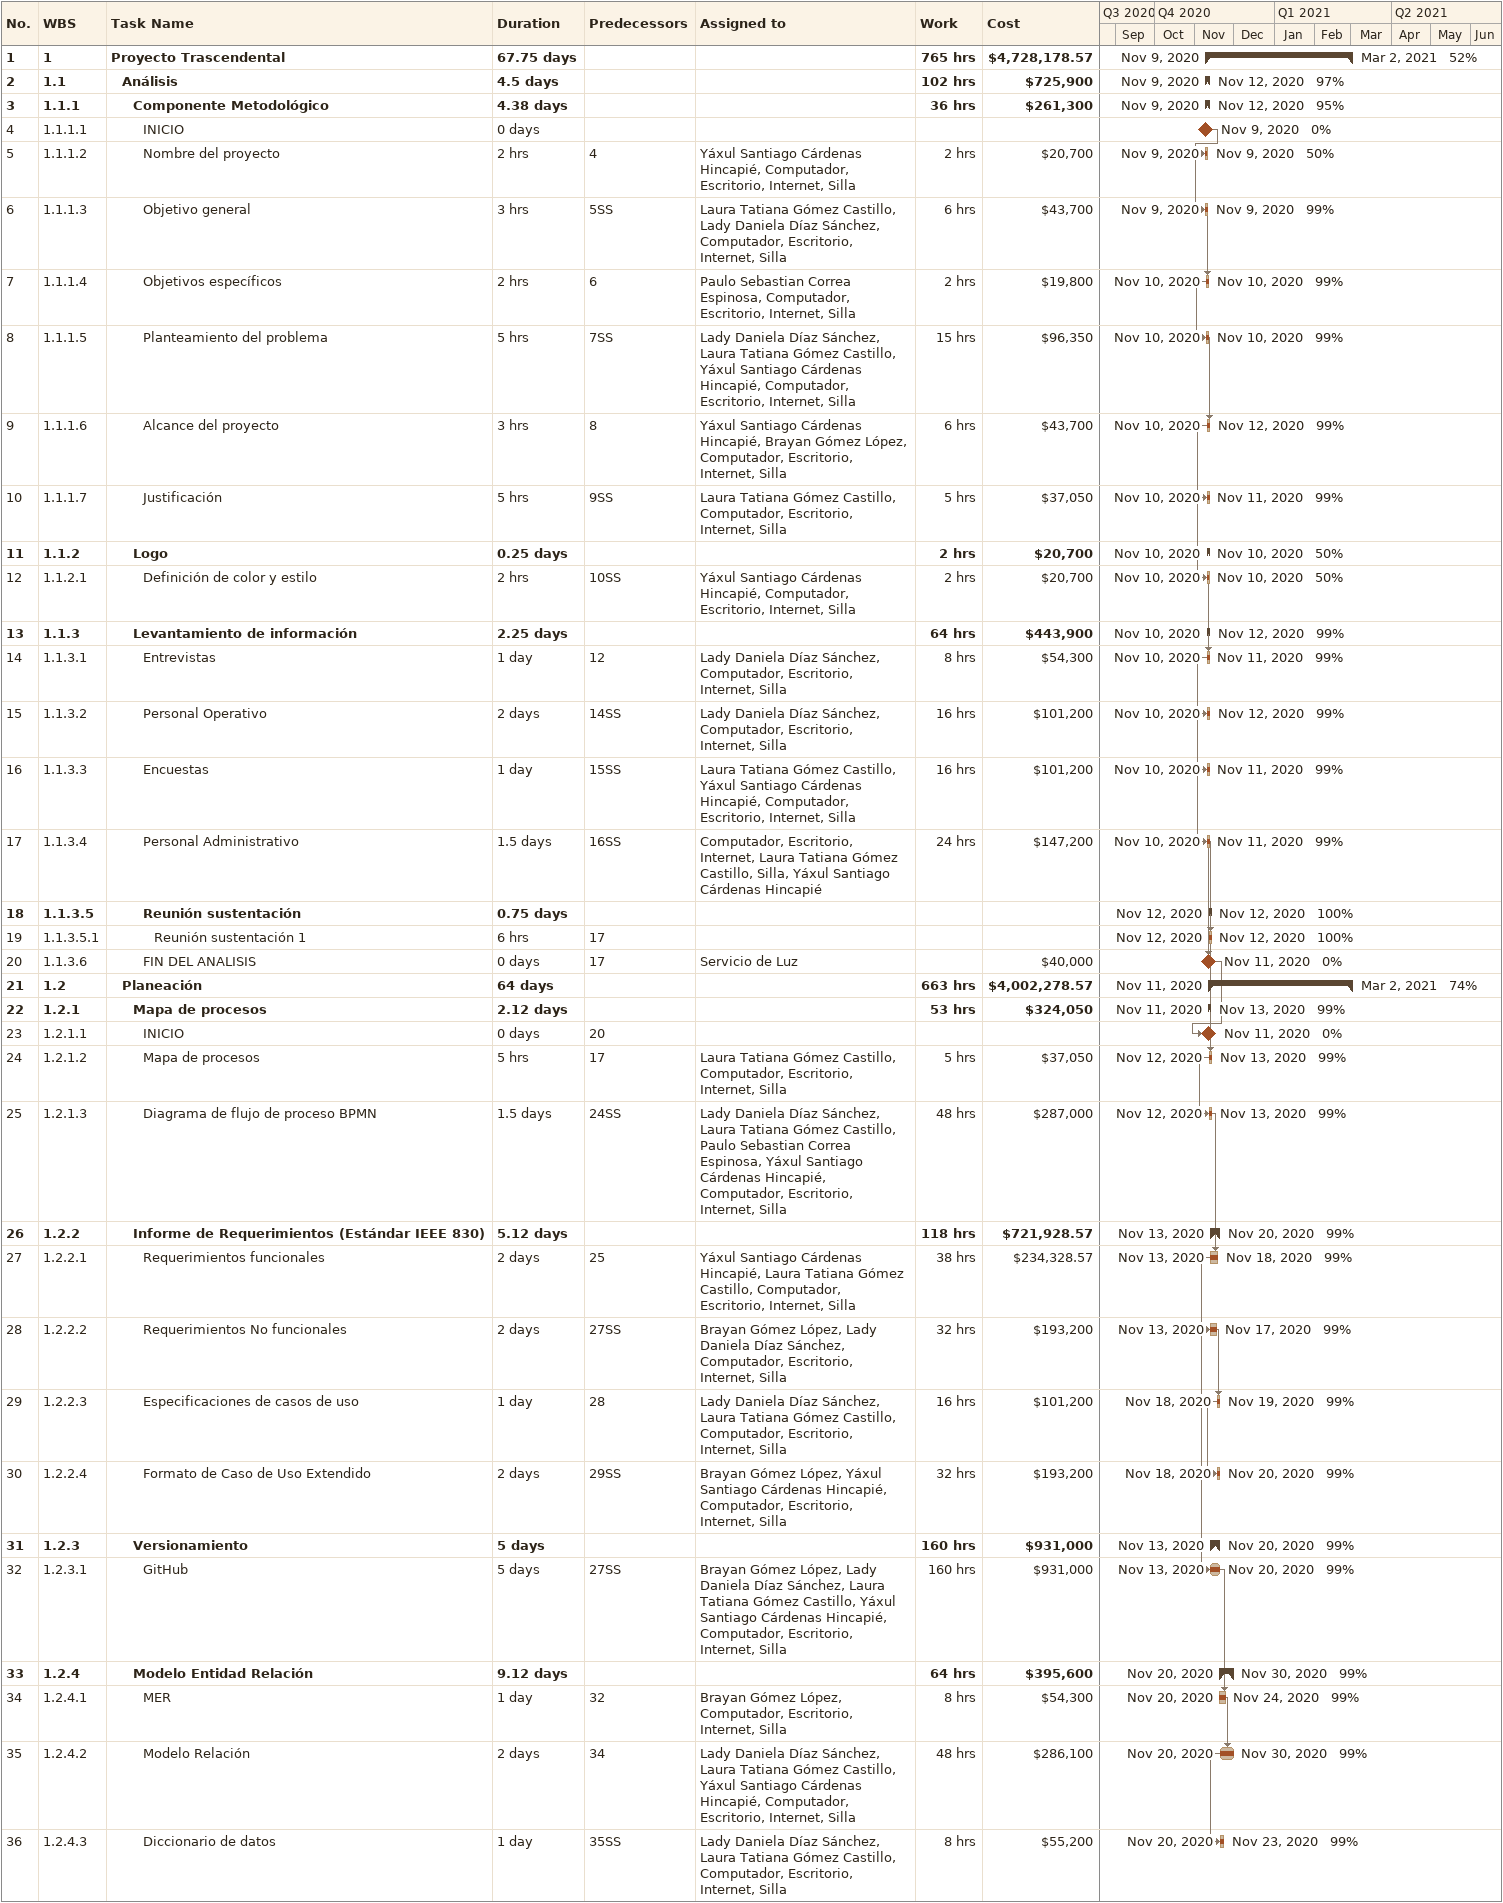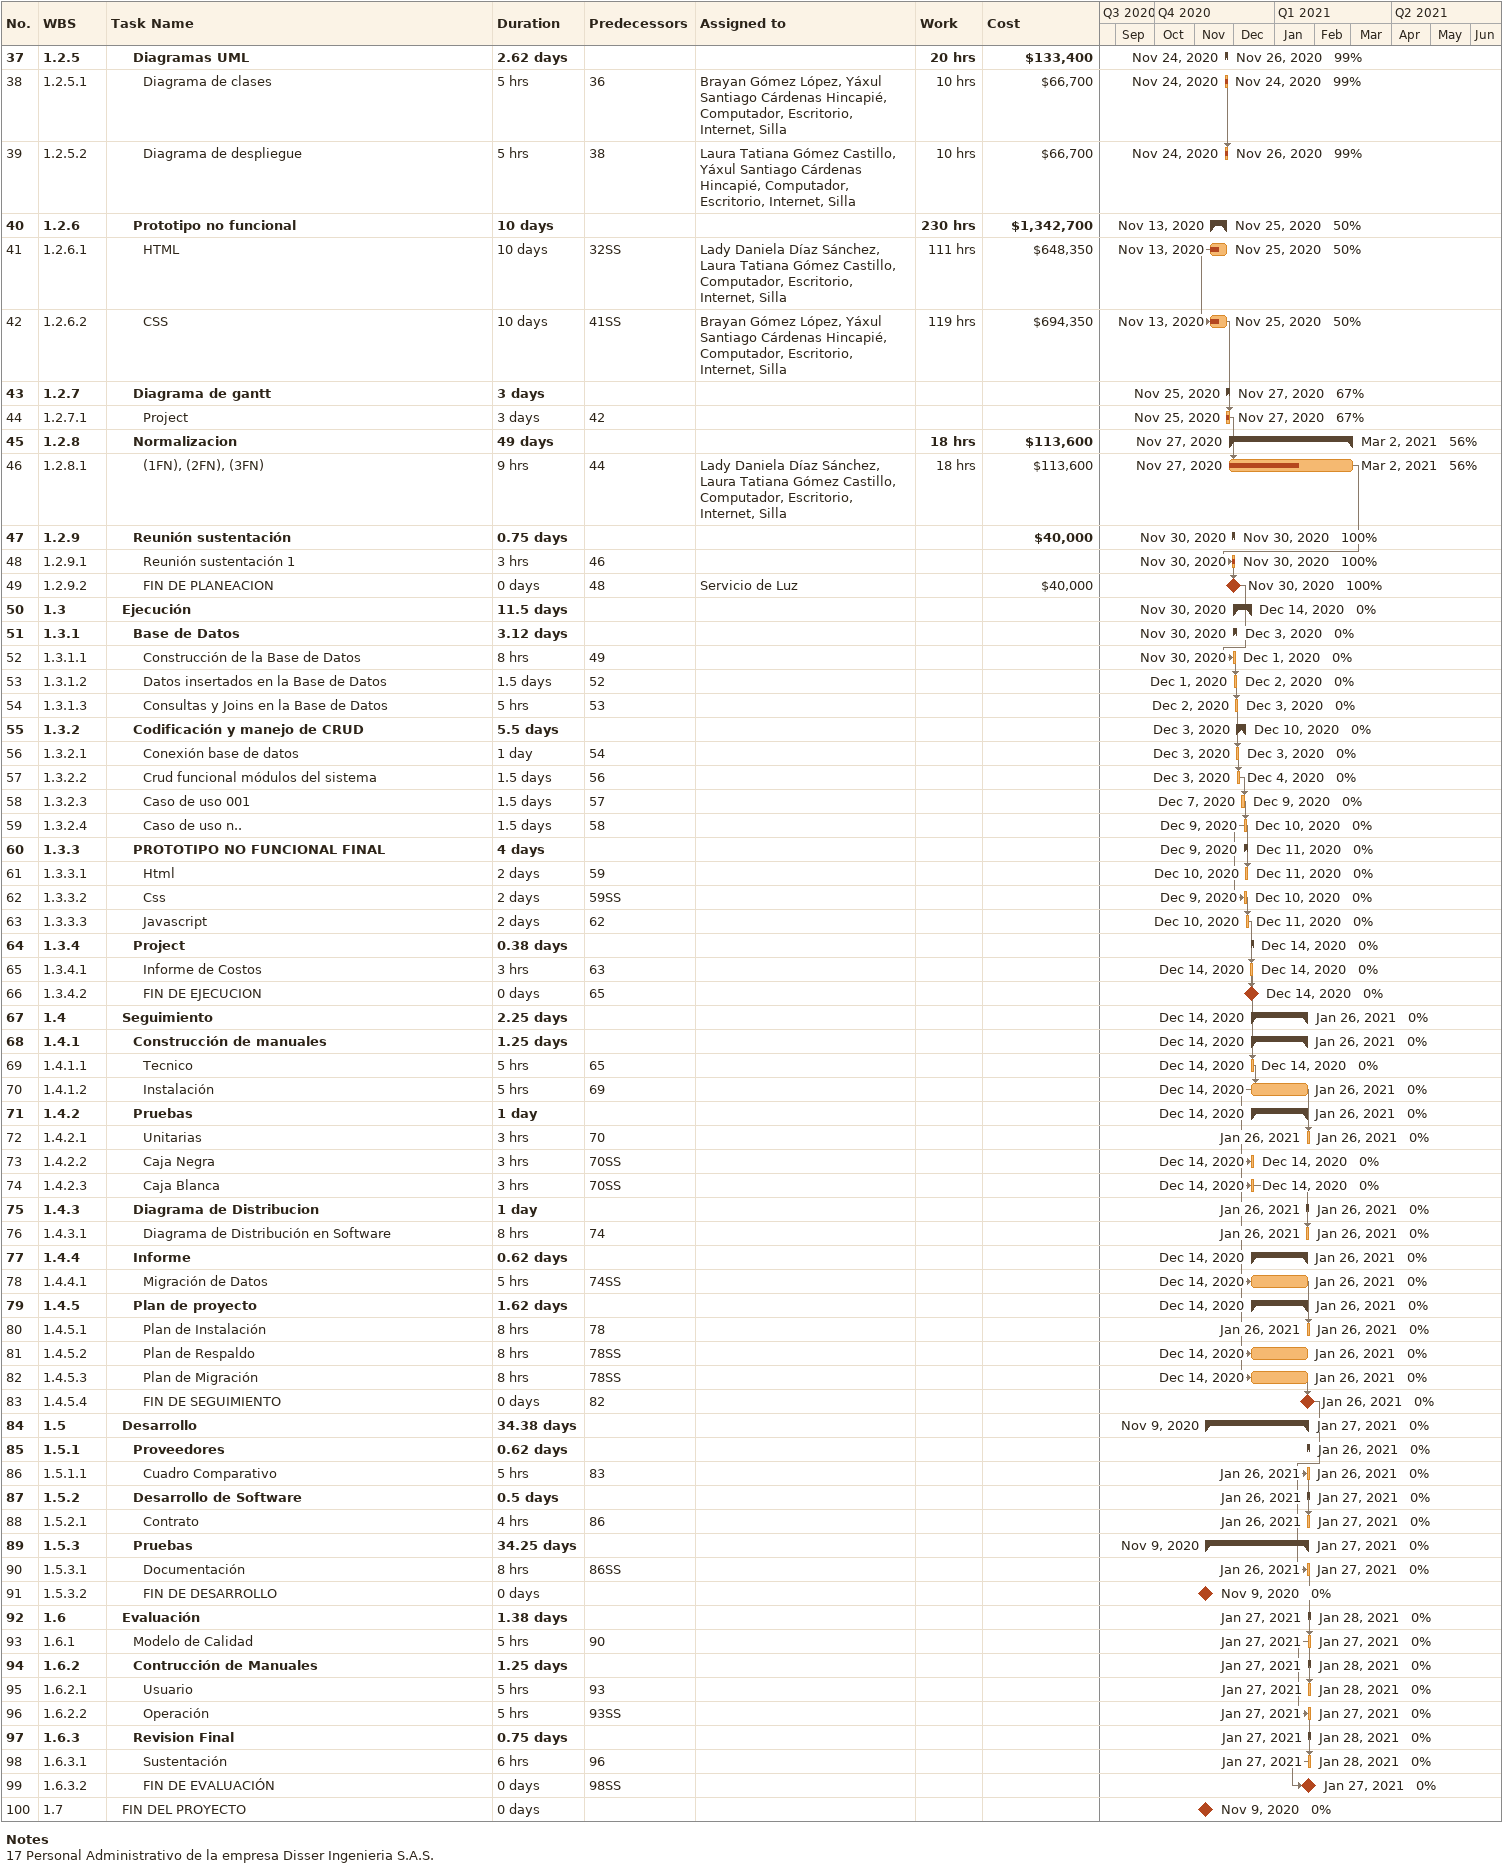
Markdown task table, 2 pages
| ID | WBS | Task | Duration | Start | Finish | Predecessors | Resources | % complete | Work (h) | Cost ($) |
|---|---|---|---|---|---|---|---|---|---|---|
| 1 | 1 | **Proyecto Trascendental** | 67.75d | 2020-11-09 | 2021-03-02 |  |  | 52 | 765 | 4728178.57 |
| 2 | 1.1 | **Análisis** | 4.5d | 2020-11-09 | 2020-11-12 |  |  | 97 | 102 | 725900 |
| 3 | 1.1.1 | **Componente Metodológico** | 4.38d | 2020-11-09 | 2020-11-12 |  |  | 95 | 36 | 261300 |
| 4 | 1.1.1.1 | INICIO | 0d | 2020-11-09 | 2020-11-09 |  |  | 0 |  |  |
| 5 | 1.1.1.2 | Nombre del proyecto | 2h | 2020-11-09 | 2020-11-09 | 4 | Yáxul Santiago Cárdenas Hincapié, Computador, Escritorio, Internet, Silla | 50 | 2 | 20700 |
| 6 | 1.1.1.3 | Objetivo general | 3h | 2020-11-09 | 2020-11-09 | 5SS | Laura Tatiana Gómez Castillo, Lady Daniela Díaz Sánchez, Computador, Escritorio, Internet, Silla | 99 | 6 | 43700 |
| 7 | 1.1.1.4 | Objetivos específicos | 2h | 2020-11-10 | 2020-11-10 | 6 | Paulo Sebastian Correa Espinosa, Computador, Escritorio, Internet, Silla | 99 | 2 | 19800 |
| 8 | 1.1.1.5 | Planteamiento del problema | 5h | 2020-11-10 | 2020-11-10 | 7SS | Lady Daniela Díaz Sánchez, Laura Tatiana Gómez Castillo, Yáxul Santiago Cárdenas Hincapié, Computador, Escritorio, Internet, Silla | 99 | 15 | 96350 |
| 9 | 1.1.1.6 | Alcance del proyecto | 3h | 2020-11-10 | 2020-11-12 | 8 | Yáxul Santiago Cárdenas Hincapié, Brayan Gómez López, Computador, Escritorio, Internet, Silla | 99 | 6 | 43700 |
| 10 | 1.1.1.7 | Justificación | 5h | 2020-11-10 | 2020-11-11 | 9SS | Laura Tatiana Gómez Castillo, Computador, Escritorio, Internet, Silla | 99 | 5 | 37050 |
| 11 | 1.1.2 | **Logo** | 0.25d | 2020-11-10 | 2020-11-10 |  |  | 50 | 2 | 20700 |
| 12 | 1.1.2.1 | Definición de color y estilo | 2h | 2020-11-10 | 2020-11-10 | 10SS | Yáxul Santiago Cárdenas Hincapié, Computador, Escritorio, Internet, Silla | 50 | 2 | 20700 |
| 13 | 1.1.3 | **Levantamiento de información** | 2.25d | 2020-11-10 | 2020-11-12 |  |  | 99 | 64 | 443900 |
| 14 | 1.1.3.1 | Entrevistas | 1d | 2020-11-10 | 2020-11-11 | 12 | Lady Daniela Díaz Sánchez, Computador, Escritorio, Internet, Silla | 99 | 8 | 54300 |
| 15 | 1.1.3.2 | Personal Operativo | 2d | 2020-11-10 | 2020-11-12 | 14SS | Lady Daniela Díaz Sánchez, Computador, Escritorio, Internet, Silla | 99 | 16 | 101200 |
| 16 | 1.1.3.3 | Encuestas | 1d | 2020-11-10 | 2020-11-11 | 15SS | Laura Tatiana Gómez Castillo, Yáxul Santiago Cárdenas Hincapié, Computador, Escritorio, Internet, Silla | 99 | 16 | 101200 |
| 17 | 1.1.3.4 | Personal Administrativo | 1.5d | 2020-11-10 | 2020-11-11 | 16SS | Computador, Escritorio, Internet, Laura Tatiana Gómez Castillo, Silla, Yáxul Santiago Cárdenas Hincapié | 99 | 24 | 147200 |
| 18 | 1.1.3.5 | **Reunión sustentación** | 0.75d | 2020-11-12 | 2020-11-12 |  |  | 100 |  |  |
| 19 | 1.1.3.5.1 | Reunión sustentación 1 | 6h | 2020-11-12 | 2020-11-12 | 17 |  | 100 |  |  |
| 20 | 1.1.3.6 | FIN DEL ANALISIS | 0d | 2020-11-11 | 2020-11-11 | 17 | Servicio de Luz | 0 |  | 40000 |
| 21 | 1.2 | **Planeación** | 64d | 2020-11-11 | 2021-03-02 |  |  | 74 | 663 | 4002278.57 |
| 22 | 1.2.1 | **Mapa de procesos** | 2.12d | 2020-11-11 | 2020-11-13 |  |  | 99 | 53 | 324050 |
| 23 | 1.2.1.1 | INICIO | 0d | 2020-11-11 | 2020-11-11 | 20 |  | 0 |  |  |
| 24 | 1.2.1.2 | Mapa de procesos | 5h | 2020-11-12 | 2020-11-13 | 17 | Laura Tatiana Gómez Castillo, Computador, Escritorio, Internet, Silla | 99 | 5 | 37050 |
| 25 | 1.2.1.3 | Diagrama de flujo de proceso BPMN | 1.5d | 2020-11-12 | 2020-11-13 | 24SS | Lady Daniela Díaz Sánchez, Laura Tatiana Gómez Castillo, Paulo Sebastian Correa Espinosa, Yáxul Santiago Cárdenas Hincapié, Computador, Escritorio, Internet, Silla | 99 | 48 | 287000 |
| 26 | 1.2.2 | **Informe de Requerimientos (Estándar IEEE 830)** | 5.12d | 2020-11-13 | 2020-11-20 |  |  | 99 | 118 | 721928.57 |
| 27 | 1.2.2.1 | Requerimientos funcionales | 2d | 2020-11-13 | 2020-11-18 | 25 | Yáxul Santiago Cárdenas Hincapié, Laura Tatiana Gómez Castillo, Computador, Escritorio, Internet, Silla | 99 | 38 | 234328.57 |
| 28 | 1.2.2.2 | Requerimientos No funcionales | 2d | 2020-11-13 | 2020-11-17 | 27SS | Brayan Gómez López, Lady Daniela Díaz Sánchez, Computador, Escritorio, Internet, Silla | 99 | 32 | 193200 |
| 29 | 1.2.2.3 | Especificaciones de casos de uso | 1d | 2020-11-18 | 2020-11-19 | 28 | Lady Daniela Díaz Sánchez, Laura Tatiana Gómez Castillo, Computador, Escritorio, Internet, Silla | 99 | 16 | 101200 |
| 30 | 1.2.2.4 | Formato de Caso de Uso Extendido | 2d | 2020-11-18 | 2020-11-20 | 29SS | Brayan Gómez López, Yáxul Santiago Cárdenas Hincapié, Computador, Escritorio, Internet, Silla | 99 | 32 | 193200 |
| 31 | 1.2.3 | **Versionamiento** | 5d | 2020-11-13 | 2020-11-20 |  |  | 99 | 160 | 931000 |
| 32 | 1.2.3.1 | GitHub | 5d | 2020-11-13 | 2020-11-20 | 27SS | Brayan Gómez López, Lady Daniela Díaz Sánchez, Laura Tatiana Gómez Castillo, Yáxul Santiago Cárdenas Hincapié, Computador, Escritorio, Internet, Silla | 99 | 160 | 931000 |
| 33 | 1.2.4 | **Modelo Entidad Relación** | 9.12d | 2020-11-20 | 2020-11-30 |  |  | 99 | 64 | 395600 |
| 34 | 1.2.4.1 | MER | 1d | 2020-11-20 | 2020-11-24 | 32 | Brayan Gómez López, Computador, Escritorio, Internet, Silla | 99 | 8 | 54300 |
| 35 | 1.2.4.2 | Modelo Relación | 2d | 2020-11-20 | 2020-11-30 | 34 | Lady Daniela Díaz Sánchez, Laura Tatiana Gómez Castillo, Yáxul Santiago Cárdenas Hincapié, Computador, Escritorio, Internet, Silla | 99 | 48 | 286100 |
| 36 | 1.2.4.3 | Diccionario de datos | 1d | 2020-11-20 | 2020-11-23 | 35SS | Lady Daniela Díaz Sánchez, Laura Tatiana Gómez Castillo, Computador, Escritorio, Internet, Silla | 99 | 8 | 55200 |
| 37 | 1.2.5 | **Diagramas UML** | 2.62d | 2020-11-24 | 2020-11-26 |  |  | 99 | 20 | 133400 |
| 38 | 1.2.5.1 | Diagrama de clases | 5h | 2020-11-24 | 2020-11-24 | 36 | Brayan Gómez López, Yáxul Santiago Cárdenas Hincapié, Computador, Escritorio, Internet, Silla | 99 | 10 | 66700 |
| 39 | 1.2.5.2 | Diagrama de despliegue | 5h | 2020-11-24 | 2020-11-26 | 38 | Laura Tatiana Gómez Castillo, Yáxul Santiago Cárdenas Hincapié, Computador, Escritorio, Internet, Silla | 99 | 10 | 66700 |
| 40 | 1.2.6 | **Prototipo no funcional** | 10d | 2020-11-13 | 2020-11-25 |  |  | 50 | 230 | 1342700 |
| 41 | 1.2.6.1 | HTML | 10d | 2020-11-13 | 2020-11-25 | 32SS | Lady Daniela Díaz Sánchez, Laura Tatiana Gómez Castillo, Computador, Escritorio, Internet, Silla | 50 | 111 | 648350 |
| 42 | 1.2.6.2 | CSS | 10d | 2020-11-13 | 2020-11-25 | 41SS | Brayan Gómez López, Yáxul Santiago Cárdenas Hincapié, Computador, Escritorio, Internet, Silla | 50 | 119 | 694350 |
| 43 | 1.2.7 | **Diagrama de gantt** | 3d | 2020-11-25 | 2020-11-27 |  |  | 67 |  |  |
| 44 | 1.2.7.1 | Project | 3d | 2020-11-25 | 2020-11-27 | 42 |  | 67 |  |  |
| 45 | 1.2.8 | **Normalizacion** | 49d | 2020-11-27 | 2021-03-02 |  |  | 56 | 18 | 113600 |
| 46 | 1.2.8.1 | (1FN), (2FN), (3FN) | 9h | 2020-11-27 | 2021-03-02 | 44 | Lady Daniela Díaz Sánchez, Laura Tatiana Gómez Castillo, Computador, Escritorio, Internet, Silla | 56 | 18 | 113600 |
| 47 | 1.2.9 | **Reunión sustentación** | 0.75d | 2020-11-30 | 2020-11-30 |  |  | 100 |  | 40000 |
| 48 | 1.2.9.1 | Reunión sustentación 1 | 3h | 2020-11-30 | 2020-11-30 | 46 |  | 100 |  |  |
| 49 | 1.2.9.2 | FIN DE PLANEACION | 0d | 2020-11-30 | 2020-11-30 | 48 | Servicio de Luz | 100 |  | 40000 |
| 50 | 1.3 | **Ejecución** | 11.5d | 2020-11-30 | 2020-12-14 |  |  | 0 |  |  |
| 51 | 1.3.1 | **Base de Datos** | 3.12d | 2020-11-30 | 2020-12-03 |  |  | 0 |  |  |
| 52 | 1.3.1.1 | Construcción de la Base de Datos | 8h | 2020-11-30 | 2020-12-01 | 49 |  | 0 |  |  |
| 53 | 1.3.1.2 | Datos insertados en la Base de Datos | 1.5d | 2020-12-01 | 2020-12-02 | 52 |  | 0 |  |  |
| 54 | 1.3.1.3 | Consultas y Joins en la Base de Datos | 5h | 2020-12-02 | 2020-12-03 | 53 |  | 0 |  |  |
| 55 | 1.3.2 | **Codificación y manejo de CRUD** | 5.5d | 2020-12-03 | 2020-12-10 |  |  | 0 |  |  |
| 56 | 1.3.2.1 | Conexión base de datos | 1d | 2020-12-03 | 2020-12-03 | 54 |  | 0 |  |  |
| 57 | 1.3.2.2 | Crud funcional módulos del sistema | 1.5d | 2020-12-03 | 2020-12-04 | 56 |  | 0 |  |  |
| 58 | 1.3.2.3 | Caso de uso 001 | 1.5d | 2020-12-07 | 2020-12-09 | 57 |  | 0 |  |  |
| 59 | 1.3.2.4 | Caso de uso n.. | 1.5d | 2020-12-09 | 2020-12-10 | 58 |  | 0 |  |  |
| 60 | 1.3.3 | **PROTOTIPO NO FUNCIONAL FINAL** | 4d | 2020-12-09 | 2020-12-11 |  |  | 0 |  |  |
| 61 | 1.3.3.1 | Html | 2d | 2020-12-10 | 2020-12-11 | 59 |  | 0 |  |  |
| 62 | 1.3.3.2 | Css | 2d | 2020-12-09 | 2020-12-10 | 59SS |  | 0 |  |  |
| 63 | 1.3.3.3 | Javascript | 2d | 2020-12-10 | 2020-12-11 | 62 |  | 0 |  |  |
| 64 | 1.3.4 | **Project** | 0.38d | 2020-12-14 | 2020-12-14 |  |  | 0 |  |  |
| 65 | 1.3.4.1 | Informe de Costos | 3h | 2020-12-14 | 2020-12-14 | 63 |  | 0 |  |  |
| 66 | 1.3.4.2 | FIN DE EJECUCION | 0d | 2020-12-14 | 2020-12-14 | 65 |  | 0 |  |  |
| 67 | 1.4 | **Seguimiento** | 2.25d | 2020-12-14 | 2021-01-26 |  |  | 0 |  |  |
| 68 | 1.4.1 | **Construcción de manuales** | 1.25d | 2020-12-14 | 2021-01-26 |  |  | 0 |  |  |
| 69 | 1.4.1.1 | Tecnico | 5h | 2020-12-14 | 2020-12-14 | 65 |  | 0 |  |  |
| 70 | 1.4.1.2 | Instalación | 5h | 2020-12-14 | 2021-01-26 | 69 |  | 0 |  |  |
| 71 | 1.4.2 | **Pruebas** | 1d | 2020-12-14 | 2021-01-26 |  |  | 0 |  |  |
| 72 | 1.4.2.1 | Unitarias | 3h | 2021-01-26 | 2021-01-26 | 70 |  | 0 |  |  |
| 73 | 1.4.2.2 | Caja Negra | 3h | 2020-12-14 | 2020-12-14 | 70SS |  | 0 |  |  |
| 74 | 1.4.2.3 | Caja Blanca | 3h | 2020-12-14 | 2020-12-14 | 70SS |  | 0 |  |  |
| 75 | 1.4.3 | **Diagrama de Distribucion** | 1d | 2021-01-26 | 2021-01-26 |  |  | 0 |  |  |
| 76 | 1.4.3.1 | Diagrama de Distribución en Software | 8h | 2021-01-26 | 2021-01-26 | 74 |  | 0 |  |  |
| 77 | 1.4.4 | **Informe** | 0.62d | 2020-12-14 | 2021-01-26 |  |  | 0 |  |  |
| 78 | 1.4.4.1 | Migración de Datos | 5h | 2020-12-14 | 2021-01-26 | 74SS |  | 0 |  |  |
| 79 | 1.4.5 | **Plan de proyecto** | 1.62d | 2020-12-14 | 2021-01-26 |  |  | 0 |  |  |
| 80 | 1.4.5.1 | Plan de Instalación | 8h | 2021-01-26 | 2021-01-26 | 78 |  | 0 |  |  |
| 81 | 1.4.5.2 | Plan de Respaldo | 8h | 2020-12-14 | 2021-01-26 | 78SS |  | 0 |  |  |
| 82 | 1.4.5.3 | Plan de Migración | 8h | 2020-12-14 | 2021-01-26 | 78SS |  | 0 |  |  |
| 83 | 1.4.5.4 | FIN DE SEGUIMIENTO | 0d | 2021-01-26 | 2021-01-26 | 82 |  | 0 |  |  |
| 84 | 1.5 | **Desarrollo** | 34.38d | 2020-11-09 | 2021-01-27 |  |  | 0 |  |  |
| 85 | 1.5.1 | **Proveedores** | 0.62d | 2021-01-26 | 2021-01-26 |  |  | 0 |  |  |
| 86 | 1.5.1.1 | Cuadro Comparativo | 5h | 2021-01-26 | 2021-01-26 | 83 |  | 0 |  |  |
| 87 | 1.5.2 | **Desarrollo de Software** | 0.5d | 2021-01-26 | 2021-01-27 |  |  | 0 |  |  |
| 88 | 1.5.2.1 | Contrato | 4h | 2021-01-26 | 2021-01-27 | 86 |  | 0 |  |  |
| 89 | 1.5.3 | **Pruebas** | 34.25d | 2020-11-09 | 2021-01-27 |  |  | 0 |  |  |
| 90 | 1.5.3.1 | Documentación | 8h | 2021-01-26 | 2021-01-27 | 86SS |  | 0 |  |  |
| 91 | 1.5.3.2 | FIN DE DESARROLLO | 0d | 2020-11-09 | 2020-11-09 |  |  | 0 |  |  |
| 92 | 1.6 | **Evaluación** | 1.38d | 2021-01-27 | 2021-01-28 |  |  | 0 |  |  |
| 93 | 1.6.1 | Modelo de Calidad | 5h | 2021-01-27 | 2021-01-27 | 90 |  | 0 |  |  |
| 94 | 1.6.2 | **Contrucción de Manuales** | 1.25d | 2021-01-27 | 2021-01-28 |  |  | 0 |  |  |
| 95 | 1.6.2.1 | Usuario | 5h | 2021-01-27 | 2021-01-28 | 93 |  | 0 |  |  |
| 96 | 1.6.2.2 | Operación | 5h | 2021-01-27 | 2021-01-27 | 93SS |  | 0 |  |  |
| 97 | 1.6.3 | **Revision Final** | 0.75d | 2021-01-27 | 2021-01-28 |  |  | 0 |  |  |
| 98 | 1.6.3.1 | Sustentación | 6h | 2021-01-27 | 2021-01-28 | 96 |  | 0 |  |  |
| 99 | 1.6.3.2 | FIN DE EVALUACIÓN | 0d | 2021-01-27 | 2021-01-27 | 98SS |  | 0 |  |  |
| 100 | 1.7 | FIN DEL PROYECTO | 0d | 2020-11-09 | 2020-11-09 |  |  | 0 |  |  |

Notes
- 17: Personal Administrativo de la empresa Disser Ingenieria S.A.S.
